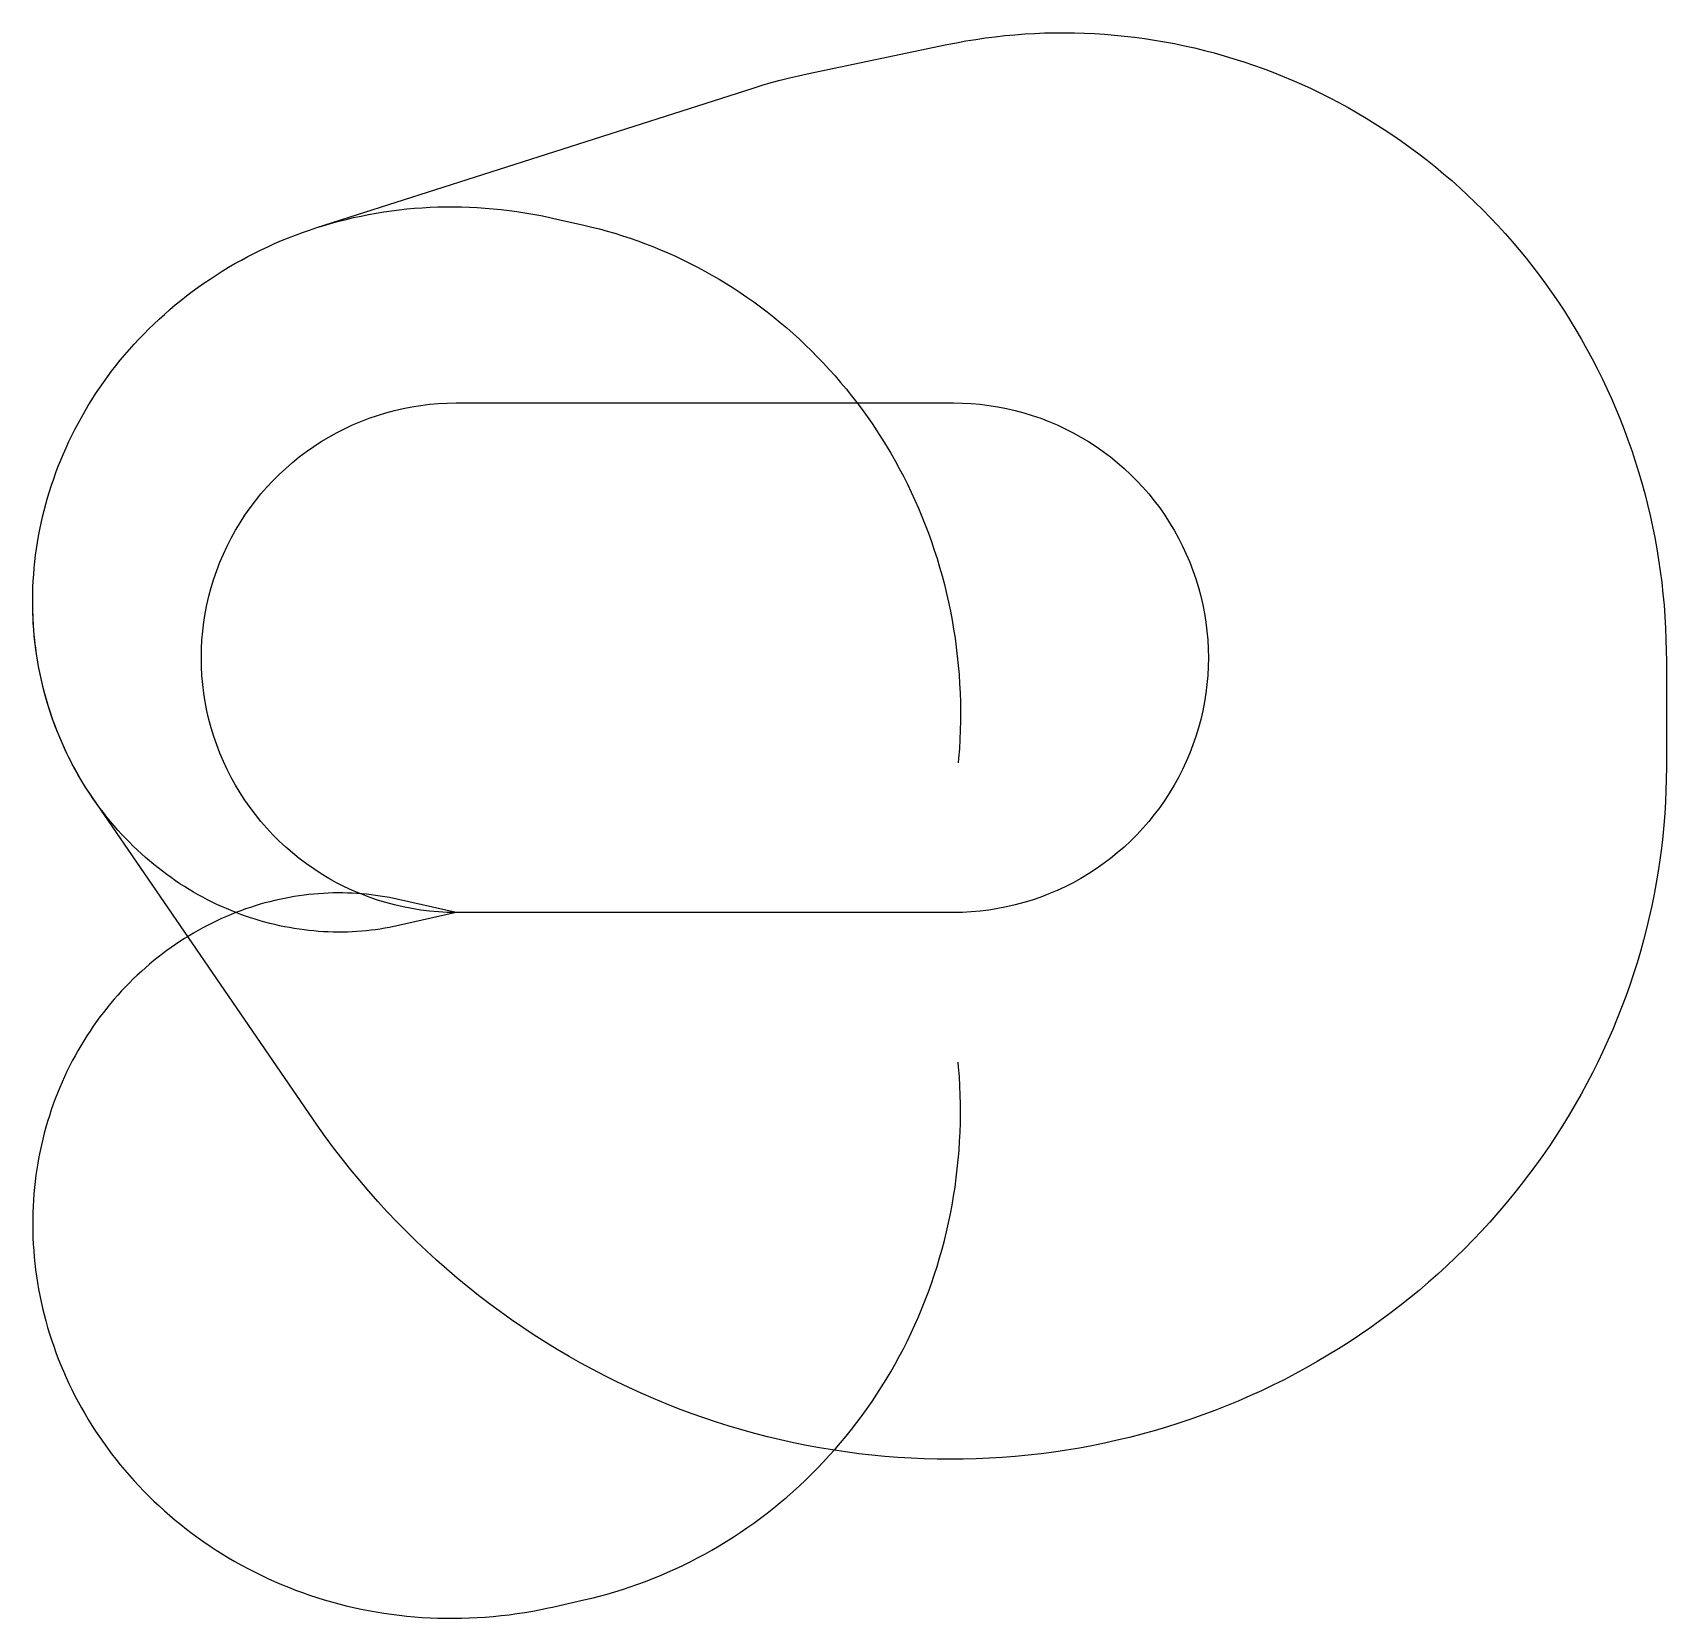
# Model space of a CAD drawing. Header units: metres. Extents: x -16162 to 46182, y -26935 to 33579.
import ezdxf

# ---------------------------------------------------------------- set-up
doc = ezdxf.new("R2010")
doc.units = ezdxf.units.M

msp = doc.modelspace()

# ---------------------------------------------------------------- linework, layer by layer
at = {"layer": 'NorminalTrack', "color": 1}
msp.add_lwpolyline([(0, 0), (0, 0), (-339, 6), (-678, 24), (-1017, 53), (-1353, 95), (-1689, 148), (-2022, 213), (-2353, 289), (-2681, 377), (-3005, 476), (-3326, 586), (-3643, 708), (-3955, 841), (-4263, 984), (-4566, 1138), (-4862, 1303), (-5153, 1478), (-5438, 1663), (-5716, 1857), (-5987, 2062), (-6251, 2275), (-6507, 2498), (-6755, 2729), (-6996, 2969), (-7227, 3218), (-7450, 3474), (-7663, 3738), (-7868, 4009), (-8062, 4287), (-8247, 4571), (-8422, 4862), (-8587, 5159), (-8741, 5462), (-8884, 5769), (-9017, 6082), (-9138, 6399), (-9249, 6720), (-9348, 7044), (-9436, 7372), (-9512, 7703), (-9577, 8036), (-9630, 8371), (-9672, 8708), (-9701, 9047), (-9719, 9386), (-9725, 9725), (-9719, 10064), (-9701, 10403), (-9672, 10741), (-9630, 11078), (-9577, 11414), (-9512, 11747), (-9436, 12078), (-9348, 12405), (-9249, 12730), (-9138, 13051), (-9017, 13368), (-8884, 13680), (-8741, 13988), (-8587, 14290), (-8422, 14587), (-8247, 14878), (-8062, 15163), (-7868, 15441), (-7663, 15712), (-7450, 15976), (-7227, 16232), (-6996, 16480), (-6755, 16720), (-6507, 16952), (-6251, 17175), (-5987, 17388), (-5716, 17593), (-5438, 17787), (-5153, 17972), (-4862, 18147), (-4566, 18311), (-4263, 18466), (-3955, 18609), (-3643, 18742), (-3326, 18863), (-3005, 18974), (-2681, 19073), (-2353, 19161), (-2022, 19237), (-1689, 19302), (-1353, 19355), (-1017, 19397), (-678, 19426), (-339, 19444), (0, 19450), (0, 19450), (18980, 19450), (18980, 19450), (19319, 19444), (19658, 19426), (19996, 19397), (20333, 19355), (20669, 19302), (21002, 19237), (21332, 19161), (21660, 19073), (21985, 18974), (22306, 18863), (22623, 18742), (22935, 18609), (23243, 18466), (23545, 18311), (23842, 18147), (24133, 17972), (24418, 17787), (24696, 17593), (24967, 17388), (25231, 17175), (25487, 16952), (25735, 16720), (25975, 16480), (26207, 16232), (26429, 15976), (26643, 15712), (26847, 15441), (27042, 15163), (27227, 14878), (27402, 14587), (27566, 14290), (27720, 13988), (27864, 13680), (27997, 13368), (28118, 13051), (28229, 12730), (28328, 12405), (28416, 12078), (28492, 11747), (28557, 11414), (28610, 11078), (28651, 10741), (28681, 10403), (28699, 10064), (28705, 9725), (28699, 9386), (28681, 9047), (28651, 8708), (28610, 8371), (28557, 8036), (28492, 7703), (28416, 7372), (28328, 7044), (28229, 6720), (28118, 6399), (27997, 6082), (27864, 5769), (27720, 5462), (27566, 5159), (27402, 4862), (27227, 4571), (27042, 4287), (26847, 4009), (26643, 3738), (26429, 3474), (26207, 3218), (25975, 2969), (25735, 2729), (25487, 2498), (25231, 2275), (24967, 2062), (24696, 1857), (24418, 1663), (24133, 1478), (23842, 1303), (23545, 1138), (23243, 984), (22935, 841), (22623, 708), (22306, 586), (21985, 476), (21660, 377), (21332, 289), (21002, 213), (20669, 148), (20333, 95), (19996, 53), (19658, 24), (19319, 6), (18980, 0), (0, 0)], dxfattribs=at)
at = {"layer": 'WindSpiral', "color": 5}
for points in [[(0, 0), (-2207, -499), (-2378, -536), (-2550, -570), (-2723, -601), (-2898, -630), (-3073, -655), (-3250, -678), (-3428, -697), (-3606, -713), (-3786, -727), (-3966, -737), (-4147, -744), (-4329, -748), (-4512, -749), (-4695, -746), (-4879, -741), (-5063, -732), (-5248, -720), (-5434, -704), (-5619, -685), (-5805, -663), (-5991, -638), (-6178, -609), (-6364, -577), (-6551, -542), (-6737, -503), (-6923, -461), (-7110, -415), (-7296, -366), (-7482, -314), (-7667, -258), (-7852, -198), (-8037, -136), (-8221, -70), (-8405, 0), (-8588, 73), (-8770, 150), (-8952, 229), (-9132, 313), (-9312, 400), (-9491, 490), (-9669, 583), (-9845, 680), (-10021, 781), (-10195, 885), (-10368, 992), (-10540, 1102), (-10710, 1216), (-10879, 1333), (-11046, 1454), (-11212, 1577), (-11376, 1705), (-11538, 1835), (-11699, 1968), (-11858, 2105), (-12014, 2245), (-12169, 2388), (-12322, 2534), (-12472, 2684), (-12621, 2836), (-12767, 2991), (-12911, 3150), (-13052, 3311), (-13191, 3476), (-13328, 3643), (-13462, 3813), (-13593, 3986), (-13722, 4162), (-13848, 4340), (-13972, 4521), (-14092, 4705), (-14210, 4892), (-14324, 5081), (-14436, 5273), (-14545, 5467), (-14650, 5663), (-14753, 5862), (-14852, 6064), (-14948, 6267), (-15041, 6473), (-15130, 6681), (-15216, 6891), (-15298, 7104), (-15377, 7318), (-15453, 7534), (-15525, 7752), (-15593, 7972), (-15658, 8194), (-15718, 8418), (-15776, 8643), (-15829, 8869), (-15878, 9098), (-15924, 9327), (-15966, 9559), (-16004, 9791), (-16038, 10025), (-16067, 10260), (-16093, 10496), (-16115, 10733), (-16133, 10971), (-16146, 11210), (-16155, 11450), (-16161, 11691), (-16162, 11932), (-16158, 12175), (-16151, 12417), (-16139, 12660), (-16123, 12904), (-16103, 13148), (-16078, 13392), (-16049, 13636), (-16016, 13880), (-15978, 14125), (-15936, 14369), (-15890, 14613), (-15839, 14858), (-15784, 15101), (-15724, 15345), (-15660, 15588), (-15592, 15830), (-15519, 16072), (-15442, 16313), (-15360, 16553), (-15274, 16793), (-15184, 17031), (-15089, 17269), (-14990, 17505), (-14886, 17741), (-14778, 17975), (-14666, 18207), (-14549, 18439), (-14428, 18669), (-14303, 18897), (-14173, 19123), (-14039, 19348), (-13901, 19571), (-13759, 19793), (-13612, 20012), (-13462, 20229), (-13307, 20444), (-13148, 20657), (-12985, 20867), (-12818, 21075), (-12647, 21281), (-12472, 21484), (-12292, 21685), (-12109, 21882), (-11923, 22078), (-11732, 22270), (-11537, 22459), (-11339, 22646), (-11137, 22829), (-10932, 23009), (-10722, 23186), (-10510, 23360), (-10293, 23531), (-10073, 23698), (-9850, 23861), (-9624, 24021), (-9394, 24178), (-9161, 24330), (-8925, 24479), (-8685, 24625), (-8443, 24766), (-8197, 24903), (-7949, 25037), (-7698, 25166), (-7444, 25291), (-7187, 25412), (-6927, 25529), (-6665, 25642), (-6401, 25750), (-6134, 25854), (-5864, 25953), (-5593, 26048), (-5319, 26138), (-5319, 26138), (11334, 31465), (11676, 31571), (12021, 31671), (12368, 31766), (12717, 31854), (13068, 31937), (13392, 32008), (18721, 33123), (19087, 33196), (19455, 33263), (19825, 33324), (20196, 33378), (20569, 33426), (20943, 33467), (21319, 33502), (21696, 33531), (22074, 33553), (22453, 33568), (22832, 33577), (23213, 33579), (23594, 33574), (23976, 33563), (24358, 33545), (24740, 33521), (25123, 33489), (25505, 33451), (25888, 33406), (26270, 33355), (26652, 33297), (27033, 33231), (27414, 33160), (27795, 33081), (28174, 32996), (28553, 32903), (28930, 32804), (29307, 32699), (29682, 32586), (30056, 32467), (30428, 32341), (30798, 32209), (31167, 32070), (31534, 31924), (31899, 31771), (32262, 31612), (32623, 31446), (32981, 31274), (33336, 31095), (33690, 30910), (34040, 30718), (34388, 30520), (34732, 30316), (35074, 30105), (35412, 29888), (35747, 29664), (36079, 29435), (36407, 29199), (36732, 28958), (37053, 28710), (37370, 28456), (37683, 28196), (37991, 27931), (38296, 27660), (38596, 27383), (38892, 27100), (39184, 26812), (39471, 26518), (39753, 26219), (40030, 25914), (40303, 25604), (40570, 25289), (40832, 24969), (41089, 24644), (41341, 24314), (41587, 23979), (41828, 23639), (42063, 23295), (42292, 22946), (42516, 22592), (42734, 22234), (42946, 21872), (43152, 21505), (43351, 21135), (43545, 20760), (43732, 20381), (43913, 19999), (44087, 19613), (44255, 19223), (44417, 18830), (44571, 18434), (44719, 18034), (44861, 17631), (44995, 17225), (45122, 16817), (45243, 16405), (45356, 15991), (45463, 15574), (45562, 15155), (45654, 14733), (45739, 14310), (45816, 13884), (45887, 13456), (45949, 13027), (46005, 12595), (46053, 12163), (46093, 11729), (46126, 11293), (46151, 10857), (46169, 10419), (46179, 9980), (46182, 9621), (46182, 5540), (46178, 5101), (46166, 4660), (46147, 4220), (46120, 3779), (46085, 3337), (46043, 2896), (45993, 2456), (45935, 2015), (45869, 1575), (45795, 1135), (45714, 696), (45625, 258), (45528, -179), (45423, -615), (45311, -1049), (45191, -1483), (45063, -1914), (44927, -2345), (44784, -2773), (44633, -3199), (44474, -3623), (44308, -4045), (44134, -4465), (43953, -4882), (43764, -5297), (43568, -5708), (43364, -6117), (43153, -6523), (42934, -6925), (42708, -7325), (42475, -7721), (42235, -8113), (41987, -8501), (41732, -8886), (41471, -9267), (41202, -9644), (40926, -10016), (40644, -10384), (40355, -10748), (40059, -11107), (39756, -11461), (39447, -11811), (39131, -12155), (38809, -12495), (38481, -12829), (38146, -13158), (37805, -13481), (37458, -13799), (37105, -14111), (36747, -14418), (36382, -14718), (36012, -15013), (35636, -15301), (35254, -15583), (34868, -15859), (34476, -16129), (34078, -16392), (33676, -16648), (33269, -16898), (32856, -17140), (32439, -17376), (32018, -17605), (31592, -17827), (31161, -18042), (30727, -18249), (30288, -18449), (29845, -18642), (29398, -18827), (28948, -19004), (28493, -19174), (28036, -19336), (27575, -19490), (27110, -19637), (26643, -19775), (26172, -19906), (25699, -20028), (25223, -20142), (24745, -20248), (24264, -20346), (23781, -20436), (23295, -20517), (22808, -20590), (22319, -20654), (21828, -20710), (21335, -20758), (20842, -20796), (20347, -20827), (19850, -20848), (19353, -20861), (18855, -20866), (18357, -20861), (17858, -20848), (17358, -20826), (16858, -20796), (16359, -20757), (15859, -20708), (15360, -20652), (14861, -20586), (14363, -20511), (13865, -20428), (13368, -20336), (12873, -20235), (12378, -20126), (11885, -20007), (11394, -19880), (10904, -19744), (10416, -19600), (9929, -19446), (9445, -19284), (8964, -19114), (8484, -18935), (8008, -18747), (7534, -18551), (7063, -18346), (6595, -18132), (6130, -17911), (5669, -17681), (5211, -17442), (4756, -17196), (4306, -16941), (3859, -16678), (3417, -16407), (2979, -16128), (2545, -15840), (2116, -15545), (1691, -15243), (1272, -14932), (857, -14614), (447, -14288), (43, -13955), (-356, -13614), (-750, -13266), (-1138, -12910), (-1520, -12548), (-1896, -12178), (-2266, -11801), (-2630, -11418), (-2987, -11028), (-3339, -10631), (-3683, -10227), (-4021, -9817), (-4352, -9401), (-4676, -8979), (-4994, -8550), (-5304, -8115), (-5472, -7872), (-13885, 4393), (-14007, 4575), (-14127, 4760), (-14244, 4947), (-14357, 5137), (-14468, 5329), (-14576, 5524), (-14681, 5721), (-14782, 5921), (-14880, 6123), (-14975, 6327), (-15067, 6534), (-15155, 6743), (-15240, 6953), (-15322, 7166), (-15400, 7381), (-15474, 7598), (-15545, 7816), (-15612, 8037), (-15676, 8259), (-15736, 8483), (-15792, 8709), (-15844, 8936), (-15892, 9165), (-15937, 9395), (-15977, 9627), (-16014, 9859), (-16047, 10094), (-16075, 10329), (-16100, 10565), (-16121, 10803), (-16137, 11041), (-16149, 11281), (-16157, 11521), (-16161, 11762), (-16162, 11869)], [(0, 0), (-2207, -499), (-2378, -536), (-2550, -570), (-2723, -601), (-2898, -630), (-3073, -655), (-3250, -678), (-3428, -697), (-3606, -713), (-3786, -727), (-3966, -737), (-4147, -744), (-4329, -748), (-4512, -749), (-4695, -746), (-4879, -741), (-5063, -732), (-5248, -720), (-5434, -704), (-5619, -685), (-5805, -663), (-5991, -638), (-6178, -609), (-6364, -577), (-6551, -542), (-6737, -503), (-6923, -461), (-7110, -415), (-7296, -366), (-7482, -314), (-7667, -258), (-7852, -198), (-8037, -136), (-8221, -70), (-8405, 0), (-8588, 73), (-8770, 150), (-8952, 229), (-9132, 313), (-9312, 400), (-9491, 490), (-9669, 583), (-9845, 680), (-10021, 781), (-10195, 885), (-10368, 992), (-10540, 1102), (-10710, 1216), (-10879, 1333), (-11046, 1454), (-11212, 1577), (-11376, 1705), (-11538, 1835), (-11699, 1968), (-11858, 2105), (-12014, 2245), (-12169, 2388), (-12322, 2534), (-12472, 2684), (-12621, 2836), (-12767, 2991), (-12911, 3150), (-13052, 3311), (-13191, 3476), (-13328, 3643), (-13462, 3813), (-13593, 3986), (-13722, 4162), (-13848, 4340), (-13972, 4521), (-14092, 4705), (-14210, 4892), (-14324, 5081), (-14436, 5273), (-14545, 5467), (-14650, 5663), (-14753, 5862), (-14852, 6064), (-14948, 6267), (-15041, 6473), (-15130, 6681), (-15216, 6891), (-15298, 7104), (-15377, 7318), (-15453, 7534), (-15525, 7752), (-15593, 7972), (-15658, 8194), (-15718, 8418), (-15776, 8643), (-15829, 8869), (-15878, 9098), (-15924, 9327), (-15966, 9559), (-16004, 9791), (-16038, 10025), (-16067, 10260), (-16093, 10496), (-16115, 10733), (-16133, 10971), (-16146, 11210), (-16155, 11450), (-16161, 11691), (-16162, 11932), (-16158, 12175), (-16151, 12417), (-16139, 12660), (-16123, 12904), (-16103, 13148), (-16078, 13392), (-16049, 13636), (-16016, 13880), (-15978, 14125), (-15936, 14369), (-15890, 14613), (-15839, 14858), (-15784, 15101), (-15724, 15345), (-15660, 15588), (-15592, 15830), (-15519, 16072), (-15442, 16313), (-15360, 16553), (-15274, 16793), (-15184, 17031), (-15089, 17269), (-14990, 17505), (-14886, 17741), (-14778, 17975), (-14666, 18207), (-14549, 18439), (-14428, 18669), (-14303, 18897), (-14173, 19123), (-14039, 19348), (-13901, 19571), (-13759, 19793), (-13612, 20012), (-13462, 20229), (-13307, 20444), (-13148, 20657), (-12985, 20867), (-12818, 21075), (-12647, 21281), (-12472, 21484), (-12292, 21685), (-12109, 21882), (-11923, 22078), (-11732, 22270), (-11537, 22459), (-11339, 22646), (-11137, 22829), (-10932, 23009), (-10722, 23186), (-10510, 23360), (-10293, 23531), (-10073, 23698), (-9850, 23861), (-9624, 24021), (-9394, 24178), (-9161, 24330), (-8925, 24479), (-8685, 24625), (-8443, 24766), (-8197, 24903), (-7949, 25037), (-7698, 25166), (-7444, 25291), (-7187, 25412), (-6927, 25529), (-6665, 25642), (-6401, 25750), (-6134, 25854), (-5864, 25953), (-5593, 26048), (-5319, 26138), (-5042, 26224), (-4764, 26305), (-4484, 26381), (-4202, 26453), (-3918, 26519), (-3632, 26581), (-3345, 26639), (-3056, 26691), (-2765, 26738), (-2473, 26780), (-2180, 26818), (-1885, 26850), (-1590, 26877), (-1293, 26899), (-995, 26916), (-697, 26927), (-397, 26934), (-97, 26935), (204, 26931), (505, 26922), (807, 26907), (1109, 26887), (1412, 26862), (1714, 26832), (2017, 26796), (2320, 26754), (2622, 26708), (2925, 26656), (3227, 26598), (3528, 26536), (3672, 26504), (4876, 26232), (5172, 26162), (5467, 26087), (5762, 26007), (6056, 25921), (6349, 25830), (6641, 25734), (6931, 25633), (7221, 25526), (7510, 25414), (7796, 25296), (8082, 25174), (8366, 25046), (8648, 24913), (8928, 24775), (9207, 24631), (9484, 24483), (9758, 24329), (10031, 24170), (10301, 24007), (10568, 23838), (10834, 23664), (11096, 23485), (11357, 23301), (11614, 23112), (11869, 22919), (12120, 22721), (12369, 22517), (12615, 22310), (12857, 22097), (13096, 21880), (13332, 21658), (13565, 21432), (13794, 21201), (14019, 20966), (14240, 20726), (14458, 20482), (14672, 20234), (14882, 19982), (15088, 19725), (15290, 19465), (15488, 19200), (15681, 18931), (15870, 18659), (16055, 18383), (16235, 18103), (16410, 17819), (16581, 17532), (16748, 17241), (16909, 16947), (17066, 16650), (17217, 16349), (17364, 16045), (17506, 15738), (17642, 15428), (17773, 15115), (17899, 14799), (18020, 14481), (18136, 14159), (18246, 13835), (18350, 13509), (18449, 13180), (18543, 12849), (18631, 12516), (18713, 12181), (18789, 11843), (18860, 11504), (18925, 11163), (18984, 10820), (19037, 10475), (19084, 10129), (19125, 9782), (19160, 9433), (19189, 9083), (19212, 8732), (19229, 8380), (19240, 8027), (19245, 7673), (19244, 7319), (19236, 6964), (19222, 6608), (19202, 6253), (19175, 5896), (19159, 5710)], [(0, 0), (-2207, 499), (-2378, 536), (-2550, 570), (-2723, 601), (-2898, 630), (-3073, 655), (-3250, 678), (-3428, 697), (-3606, 713), (-3786, 727), (-3966, 737), (-4147, 744), (-4329, 748), (-4512, 749), (-4695, 746), (-4879, 741), (-5063, 732), (-5248, 720), (-5434, 704), (-5619, 685), (-5805, 663), (-5991, 638), (-6178, 609), (-6364, 577), (-6551, 542), (-6737, 503), (-6923, 461), (-7110, 415), (-7296, 366), (-7482, 314), (-7667, 258), (-7852, 198), (-8037, 136), (-8221, 70), (-8405, 0), (-8588, -73), (-8770, -150), (-8952, -229), (-9132, -313), (-9312, -400), (-9491, -490), (-9669, -583), (-9845, -680), (-10021, -781), (-10195, -885), (-10368, -992), (-10540, -1102), (-10710, -1216), (-10879, -1333), (-11046, -1454), (-11212, -1577), (-11376, -1705), (-11538, -1835), (-11699, -1968), (-11858, -2105), (-12014, -2245), (-12169, -2388), (-12322, -2534), (-12472, -2684), (-12621, -2836), (-12767, -2991), (-12911, -3150), (-13052, -3311), (-13191, -3476), (-13328, -3643), (-13462, -3813), (-13593, -3986), (-13722, -4162), (-13848, -4340), (-13972, -4521), (-14092, -4705), (-14210, -4892), (-14324, -5081), (-14436, -5273), (-14545, -5467), (-14650, -5663), (-14753, -5862), (-14852, -6064), (-14948, -6267), (-15041, -6473), (-15130, -6681), (-15216, -6891), (-15298, -7104), (-15377, -7318), (-15453, -7534), (-15525, -7752), (-15593, -7972), (-15658, -8194), (-15718, -8418), (-15776, -8643), (-15829, -8869), (-15878, -9098), (-15924, -9327), (-15966, -9559), (-16004, -9791), (-16038, -10025), (-16067, -10260), (-16093, -10496), (-16115, -10733), (-16133, -10971), (-16146, -11210), (-16155, -11450), (-16161, -11691), (-16162, -11932), (-16158, -12175), (-16151, -12417), (-16139, -12660), (-16123, -12904), (-16103, -13148), (-16078, -13392), (-16049, -13636), (-16016, -13880), (-15978, -14125), (-15936, -14369), (-15890, -14613), (-15839, -14858), (-15784, -15101), (-15724, -15345), (-15660, -15588), (-15592, -15830), (-15519, -16072), (-15442, -16313), (-15360, -16553), (-15274, -16793), (-15184, -17031), (-15089, -17269), (-14990, -17505), (-14886, -17741), (-14778, -17975), (-14666, -18207), (-14549, -18439), (-14428, -18669), (-14303, -18897), (-14173, -19123), (-14039, -19348), (-13901, -19571), (-13759, -19793), (-13612, -20012), (-13462, -20229), (-13307, -20444), (-13148, -20657), (-12985, -20867), (-12818, -21075), (-12647, -21281), (-12472, -21484), (-12292, -21685), (-12109, -21882), (-11923, -22078), (-11732, -22270), (-11537, -22459), (-11339, -22646), (-11137, -22829), (-10932, -23009), (-10722, -23186), (-10510, -23360), (-10293, -23531), (-10073, -23698), (-9850, -23861), (-9624, -24021), (-9394, -24178), (-9161, -24330), (-8925, -24479), (-8685, -24625), (-8443, -24766), (-8197, -24903), (-7949, -25037), (-7698, -25166), (-7444, -25291), (-7187, -25412), (-6927, -25529), (-6665, -25642), (-6401, -25750), (-6134, -25854), (-5864, -25953), (-5593, -26048), (-5319, -26138), (-5042, -26224), (-4764, -26305), (-4484, -26381), (-4202, -26453), (-3918, -26519), (-3632, -26581), (-3345, -26639), (-3056, -26691), (-2765, -26738), (-2473, -26780), (-2180, -26818), (-1885, -26850), (-1590, -26877), (-1293, -26899), (-995, -26916), (-697, -26927), (-397, -26934), (-97, -26935), (204, -26931), (505, -26922), (807, -26907), (1109, -26887), (1412, -26862), (1714, -26832), (2017, -26796), (2320, -26754), (2622, -26708), (2925, -26656), (3227, -26598), (3528, -26536), (3672, -26504), (4876, -26232), (5172, -26162), (5467, -26087), (5762, -26007), (6056, -25921), (6349, -25830), (6641, -25734), (6931, -25633), (7221, -25526), (7510, -25414), (7796, -25296), (8082, -25174), (8366, -25046), (8648, -24913), (8928, -24775), (9207, -24631), (9484, -24483), (9758, -24329), (10031, -24170), (10301, -24007), (10568, -23838), (10834, -23664), (11096, -23485), (11357, -23301), (11614, -23112), (11869, -22919), (12120, -22721), (12369, -22517), (12615, -22310), (12857, -22097), (13096, -21880), (13332, -21658), (13565, -21432), (13794, -21201), (14019, -20966), (14240, -20726), (14458, -20482), (14672, -20234), (14882, -19982), (15088, -19725), (15290, -19465), (15488, -19200), (15681, -18931), (15870, -18659), (16055, -18383), (16235, -18103), (16410, -17819), (16581, -17532), (16748, -17241), (16909, -16947), (17066, -16650), (17217, -16349), (17364, -16045), (17506, -15738), (17642, -15428), (17773, -15115), (17899, -14799), (18020, -14481), (18136, -14159), (18246, -13835), (18350, -13509), (18449, -13180), (18543, -12849), (18631, -12516), (18713, -12181), (18789, -11843), (18860, -11504), (18925, -11163), (18984, -10820), (19037, -10475), (19084, -10129), (19125, -9782), (19160, -9433), (19189, -9083), (19212, -8732), (19229, -8380), (19240, -8027), (19245, -7673), (19244, -7319), (19236, -6964), (19222, -6608), (19202, -6253), (19175, -5896), (19159, -5710)]]:
    msp.add_lwpolyline(points, dxfattribs=at)

doc.saveas('drawing.dxf')
